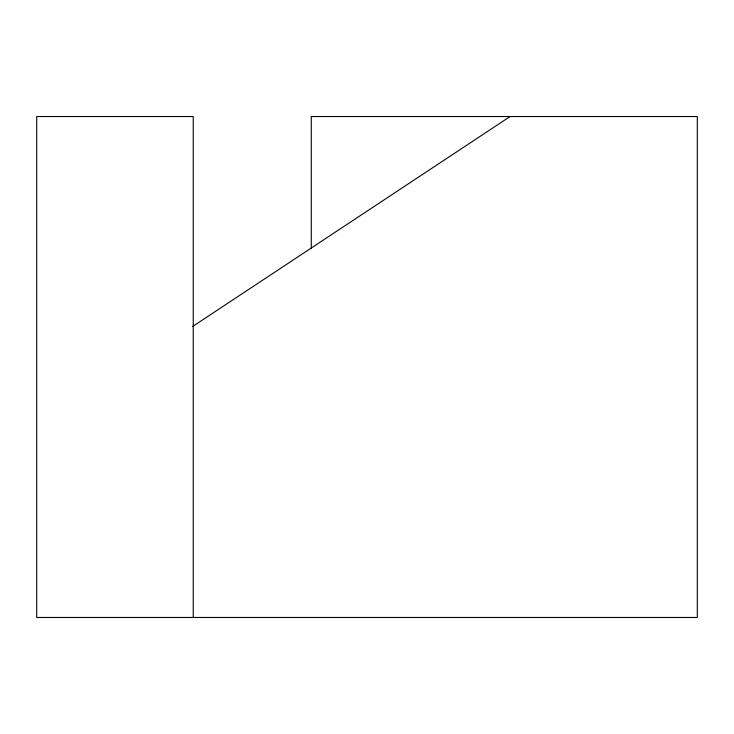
<?xml version="1.0" encoding="UTF-8"?>
<svg xmlns="http://www.w3.org/2000/svg" width="734" height="734" viewBox="0 0 734 734"><rect width="100%" height="100%" fill="white"/><g stroke="black" fill="none" stroke-linecap="round" stroke-linejoin="round"><path stroke-width="1.1" d="M192.583 326.52L510.093 116.532M311.271 248.358L311.271 116.532L697.3 116.532L697.3 617.468L36.7 617.468L36.7 116.532L193.244 116.532L193.244 617.468"/></g></svg>
